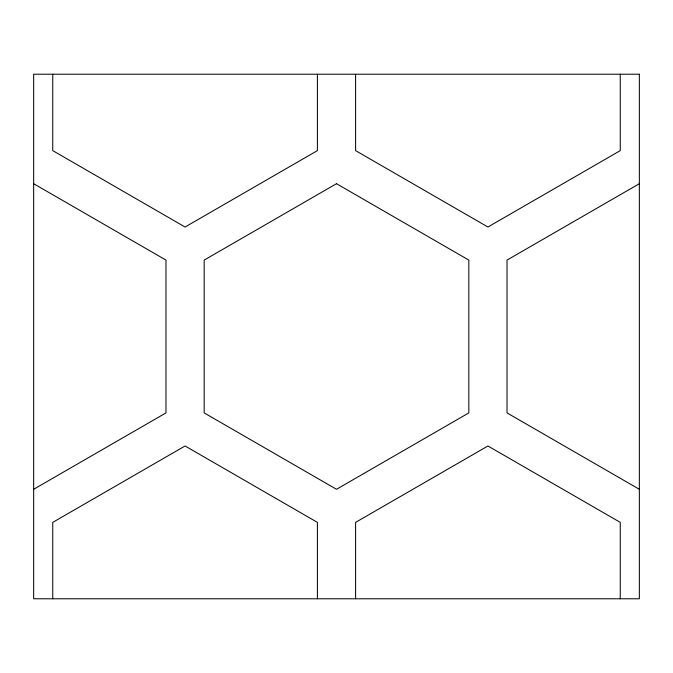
<?xml version="1.0" encoding="UTF-8"?>
<svg xmlns="http://www.w3.org/2000/svg" width="673" height="673" viewBox="0 0 673 673"><rect width="100%" height="100%" fill="white"/><g stroke="black" fill="none" stroke-linecap="round" stroke-linejoin="round"><path stroke-width="1.01" d="M33.65 489.296L165.979 412.902L165.979 260.098L33.65 183.704M639.35 183.704L507.021 260.098L507.021 412.902L639.35 489.296M620.254 74.223L620.254 150.626L487.925 227.02L355.596 150.626L355.596 74.223M620.254 598.777L620.254 522.374L487.925 445.98L355.596 522.374L355.596 598.777M317.404 74.223L317.404 150.626L185.075 227.02L52.746 150.626L52.746 74.223M317.404 598.777L317.404 522.374L185.075 445.98L52.746 522.374L52.746 598.777M336.5 183.704L204.171 260.098L204.171 412.902L336.5 489.296L468.829 412.902L468.829 260.098L336.5 183.704M639.35 74.223L33.65 74.223L33.65 598.777L639.35 598.777L639.35 74.223"/></g></svg>
